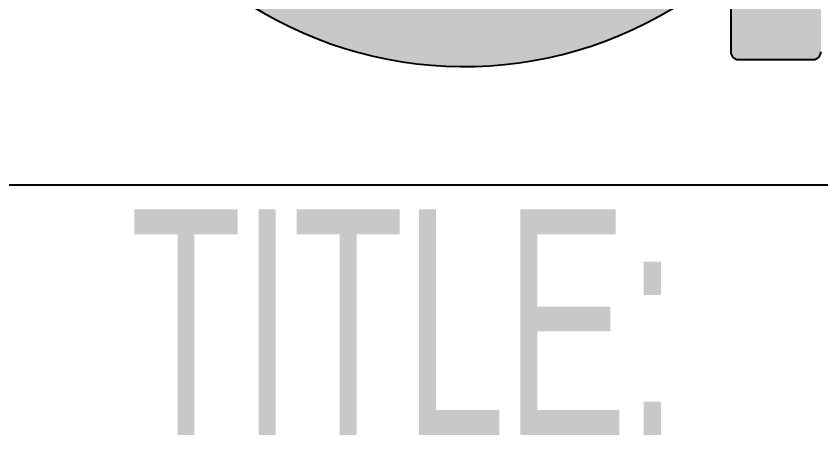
# Model space of a CAD drawing. Header units: inches. Extents: x 0.1 to 33.9, y 0.1 to 21.9.
# Drawn here: x 29.2765 to 29.6334, y 1.9696 to 2.1554 of the extents above; entities that cross this region are included whole.
import ezdxf

# ---------------------------------------------------------------- set-up
doc = ezdxf.new("R2010")
doc.units = ezdxf.units.IN
doc.header["$MEASUREMENT"] = 0
doc.layers.add('FORMAT', color=7, linetype='Continuous')
doc.layers.add('SLD-0', color=179, linetype='Continuous')
doc.styles.add('SLDTEXTSTYLE0', font='TXT', dxfattribs={"width": 0.605})

msp = doc.modelspace()

# ---------------------------------------------------------------- hatches: boundary and pattern name
at = {"linetype": 'Continuous'}
h = msp.add_hatch(color=179, dxfattribs=at)
edge = h.paths.add_edge_path(flags=0)
edge.add_arc((29.566036, 2.161889), 0.003425, 301.31767, 360)
edge.add_line((29.569461, 2.161889), (29.569461, 2.202475))
edge.add_arc((29.566036, 2.202475), 0.003425, 0, 129.88715)
edge.add_arc((29.475247, 2.311107), 0.13815, 40.31559, 309.88715, ccw=False)
edge.add_arc((29.583197, 2.402705), 0.003425, 220.31559, 270)
edge.add_line((29.583197, 2.39928), (29.62998, 2.39928))
edge.add_arc((29.475247, 2.311107), 0.178092, 29.67634, 301.31767)
h = msp.add_hatch(color=179, dxfattribs=at)
edge = h.paths.add_edge_path(flags=0)
edge.add_arc((29.682836, 2.325967), 0.003425, 272.75434, 360)
edge.add_line((29.686262, 2.325967), (29.686262, 2.358351))
edge.add_arc((29.682836, 2.358351), 0.003425, 0, 98.09988)
edge.add_arc((29.695357, 2.270377), 0.092285, 98.09988, 128.84592)
edge.add_arc((29.635324, 2.34492), 0.003425, 180, 308.84592, ccw=False)
edge.add_line((29.631899, 2.34492), (29.631899, 2.356504))
edge.add_line((29.631899, 2.356504), (29.596843, 2.356504))
edge.add_arc((29.596843, 2.353079), 0.003425, 90, 180)
edge.add_line((29.593418, 2.353079), (29.593418, 2.139558))
edge.add_arc((29.596843, 2.139558), 0.003425, 180, 270)
edge.add_line((29.596843, 2.136133), (29.629953, 2.136133))
edge.add_arc((29.629953, 2.139558), 0.003425, 270, 360)
edge.add_line((29.633379, 2.139558), (29.633379, 2.275293))
edge.add_arc((29.685518, 2.27022), 0.052386, 92.75434, 174.44381, ccw=False)

# ---------------------------------------------------------------- linework, layer by layer
at = {"layer": 'FORMAT'}
msp.add_line((29.25, 2.080609), (33.5, 2.080609), dxfattribs=at)
at = {"layer": 'SLD-0'}
for p, q in [((29.593418, 2.353079), (29.593418, 2.139558)), ((29.596843, 2.136133), (29.629953, 2.136133))]:
    msp.add_line(p, q, dxfattribs=at)
for centre, radius, start, end in [((29.475247, 2.311107), 0.178092, 29.67634, 301.31767), ((29.596843, 2.139558), 0.003425, 180, 270), ((29.629953, 2.139558), 0.003425, 270, 0)]:
    msp.add_arc(centre, radius, start, end, dxfattribs=at)

# ---------------------------------------------------------------- texts
at = {"color": 3, "linetype": 'Continuous', "lineweight": 0, "insert": (29.327157, 2.069643), "char_height": 0.1, "attachment_point": 1, "style": 'SLDTEXTSTYLE0'}
msp.add_mtext('TITLE:', dxfattribs=at)

doc.saveas('drawing.dxf')
